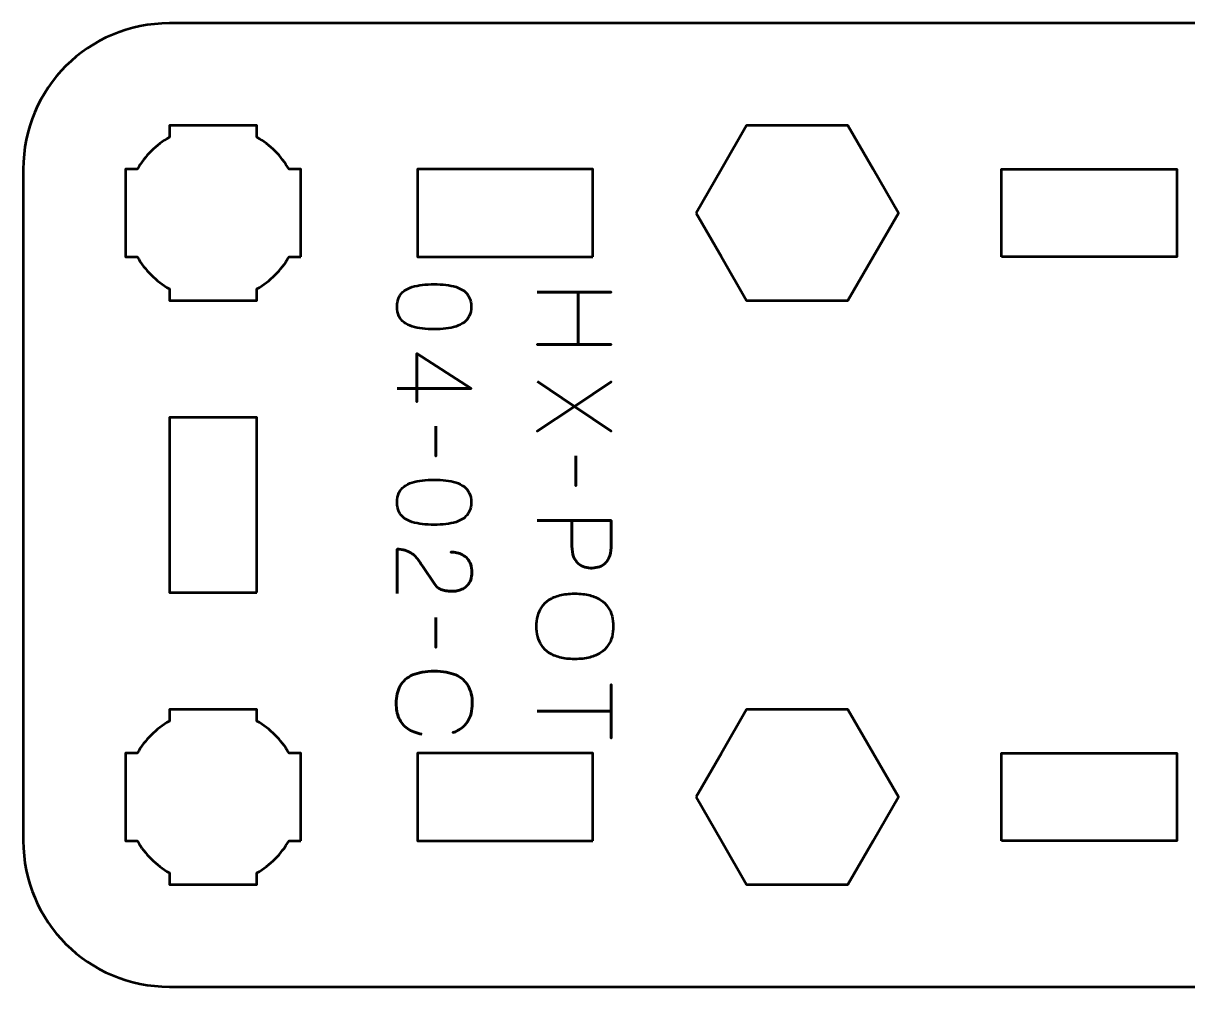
# Model space of a CAD drawing. Header units: centimetres. Extents: x -26.2 to 5.2, y -18.5 to -11.2.
# Drawn here: x -10.15 to -6.163, y -18.5 to -15.2 of the extents above; entities that cross this region are included whole.
import ezdxf

# ---------------------------------------------------------------- set-up
doc = ezdxf.new("R2010")
doc.units = ezdxf.units.CM
doc.header["$MEASUREMENT"] = 0
doc.layers.add('Layer 1', color=7, linetype='Continuous')

msp = doc.modelspace()

# ---------------------------------------------------------------- linework, layer by layer
at = {"layer": 'Layer 1', "lineweight": 53}
for points, knots in [([(-3.35007, -18.49999), (-3.35007, -18.49999), (-9.64992, -18.49999), (-9.64992, -18.49999), (-9.64992, -18.49999), (-9.92705, -18.49999), (-10.15001, -18.27689), (-10.15001, -17.99989), (-10.15001, -17.99989), (-10.15001, -17.99989), (-10.15001, -15.69997), (-10.15001, -15.69997), (-10.15001, -15.69997), (-10.15001, -15.42296), (-9.92705, -15.20001), (-9.64992, -15.20001), (-9.64992, -15.20001), (-9.64992, -15.20001), (-3.35007, -15.20001), (-3.35007, -15.20001), (-3.35007, -15.20001), (-3.07308, -15.20001), (-2.84999, -15.42296), (-2.84999, -15.69997), (-2.84999, -15.69997), (-2.84999, -15.69997), (-2.84999, -17.99989), (-2.84999, -17.99989), (-2.84999, -17.99989), (-2.84999, -18.27689), (-3.07308, -18.49999), (-3.35007, -18.49999)], [0, 0, 0, 0, 0.125, 0.125, 0.125, 0.125, 0.25, 0.25, 0.25, 0.25, 0.375, 0.375, 0.375, 0.375, 0.5, 0.5, 0.5, 0.5, 0.625, 0.625, 0.625, 0.625, 0.75, 0.75, 0.75, 0.75, 0.875, 0.875, 0.875, 0.875, 1, 1, 1, 1]), ([(-9.19998, -16.00008), (-9.19998, -16.00008), (-9.24009, -16.00008), (-9.24009, -16.00008), (-9.24009, -16.00008), (-9.26641, -16.04556), (-9.30444, -16.08359), (-9.34991, -16.1099), (-9.34991, -16.1099), (-9.34991, -16.1099), (-9.34991, -16.15001), (-9.34991, -16.15001), (-9.34991, -16.15001), (-9.34991, -16.15001), (-9.49998, -16.15001), (-9.49998, -16.15001), (-9.49998, -16.15001), (-9.49998, -16.15001), (-9.64991, -16.15001), (-9.64991, -16.15001), (-9.64991, -16.15001), (-9.64991, -16.15001), (-9.64991, -16.1099), (-9.64991, -16.1099), (-9.64991, -16.1099), (-9.69553, -16.08359), (-9.73345, -16.04556), (-9.75977, -16.00008), (-9.75977, -16.00008), (-9.75977, -16.00008), (-9.79999, -16.00008), (-9.79999, -16.00008), (-9.79999, -16.00008), (-9.79999, -16.00008), (-9.79999, -15.85001), (-9.79999, -15.85001), (-9.79999, -15.85001), (-9.79999, -15.85001), (-9.79999, -15.70008), (-9.79999, -15.70008), (-9.79999, -15.70008), (-9.79999, -15.70008), (-9.75977, -15.70008), (-9.75977, -15.70008), (-9.75977, -15.70008), (-9.73345, -15.65461), (-9.69553, -15.61658), (-9.64991, -15.59026), (-9.64991, -15.59026), (-9.64991, -15.59026), (-9.64991, -15.55001), (-9.64991, -15.55001), (-9.64991, -15.55001), (-9.64991, -15.55001), (-9.49998, -15.55001), (-9.49998, -15.55001), (-9.49998, -15.55001), (-9.49998, -15.55001), (-9.34991, -15.55001), (-9.34991, -15.55001), (-9.34991, -15.55001), (-9.34991, -15.55001), (-9.34991, -15.59026), (-9.34991, -15.59026), (-9.34991, -15.59026), (-9.30444, -15.61658), (-9.26641, -15.65461), (-9.24009, -15.70008), (-9.24009, -15.70008), (-9.24009, -15.70008), (-9.19998, -15.70008), (-9.19998, -15.70008), (-9.19998, -15.70008), (-9.19998, -15.70008), (-9.19998, -15.85001), (-9.19998, -15.85001), (-9.19998, -15.85001), (-9.19998, -15.85001), (-9.19998, -16.00008), (-9.19998, -16.00008)], [0, 0, 0, 0, 0.05, 0.05, 0.05, 0.05, 0.1, 0.1, 0.1, 0.1, 0.15, 0.15, 0.15, 0.15, 0.2, 0.2, 0.2, 0.2, 0.25, 0.25, 0.25, 0.25, 0.3, 0.3, 0.3, 0.3, 0.35, 0.35, 0.35, 0.35, 0.4, 0.4, 0.4, 0.4, 0.45, 0.45, 0.45, 0.45, 0.5, 0.5, 0.5, 0.5, 0.55, 0.55, 0.55, 0.55, 0.6, 0.6, 0.6, 0.6, 0.65, 0.65, 0.65, 0.65, 0.7, 0.7, 0.7, 0.7, 0.75, 0.75, 0.75, 0.75, 0.8, 0.8, 0.8, 0.8, 0.85, 0.85, 0.85, 0.85, 0.9, 0.9, 0.9, 0.9, 0.95, 0.95, 0.95, 0.95, 1, 1, 1, 1]), ([(-7.84638, -15.85001), (-7.84638, -15.85001), (-7.75979, -15.70002), (-7.75979, -15.70002), (-7.75979, -15.70002), (-7.75979, -15.70002), (-7.67319, -15.55001), (-7.67319, -15.55001), (-7.67319, -15.55001), (-7.67319, -15.55001), (-7.49998, -15.55001), (-7.49998, -15.55001), (-7.49998, -15.55001), (-7.49998, -15.55001), (-7.32677, -15.55001), (-7.32677, -15.55001), (-7.32677, -15.55001), (-7.32677, -15.55001), (-7.24017, -15.70002), (-7.24017, -15.70002), (-7.24017, -15.70002), (-7.24017, -15.70002), (-7.15358, -15.85001), (-7.15358, -15.85001), (-7.15358, -15.85001), (-7.15358, -15.85001), (-7.24017, -16), (-7.24017, -16), (-7.24017, -16), (-7.24017, -16), (-7.32677, -16.15001), (-7.32677, -16.15001), (-7.32677, -16.15001), (-7.32677, -16.15001), (-7.49998, -16.15001), (-7.49998, -16.15001), (-7.49998, -16.15001), (-7.49998, -16.15001), (-7.67319, -16.15001), (-7.67319, -16.15001), (-7.67319, -16.15001), (-7.67319, -16.15001), (-7.75979, -16), (-7.75979, -16), (-7.75979, -16), (-7.75979, -16), (-7.84638, -15.85001), (-7.84638, -15.85001)], [0, 0, 0, 0, 0.0833333, 0.0833333, 0.0833333, 0.0833333, 0.1666667, 0.1666667, 0.1666667, 0.1666667, 0.25, 0.25, 0.25, 0.25, 0.3333333, 0.3333333, 0.3333333, 0.3333333, 0.4166667, 0.4166667, 0.4166667, 0.4166667, 0.5, 0.5, 0.5, 0.5, 0.5833333, 0.5833333, 0.5833333, 0.5833333, 0.6666667, 0.6666667, 0.6666667, 0.6666667, 0.75, 0.75, 0.75, 0.75, 0.8333333, 0.8333333, 0.8333333, 0.8333333, 0.9166667, 0.9166667, 0.9166667, 0.9166667, 1, 1, 1, 1]), ([(-8.19997, -15.99997), (-8.19997, -15.99997), (-8.79997, -15.99997), (-8.79997, -15.99997), (-8.79997, -15.99997), (-8.79997, -15.99997), (-8.79997, -15.69997), (-8.79997, -15.69997), (-8.79997, -15.69997), (-8.79997, -15.69997), (-8.19997, -15.69997), (-8.19997, -15.69997), (-8.19997, -15.69997), (-8.19997, -15.69997), (-8.19997, -15.99997), (-8.19997, -15.99997)], [0, 0, 0, 0, 0.25, 0.25, 0.25, 0.25, 0.5, 0.5, 0.5, 0.5, 0.75, 0.75, 0.75, 0.75, 1, 1, 1, 1]), ([(-6.80001, -16.00005), (-6.80001, -16.00005), (-6.20001, -16.00005), (-6.20001, -16.00005), (-6.20001, -16.00005), (-6.20001, -16.00005), (-6.20001, -15.70005), (-6.20001, -15.70005), (-6.20001, -15.70005), (-6.20001, -15.70005), (-6.80001, -15.70005), (-6.80001, -15.70005), (-6.80001, -15.70005), (-6.80001, -15.70005), (-6.80001, -16.00005), (-6.80001, -16.00005)], [0, 0, 0, 0, 0.25, 0.25, 0.25, 0.25, 0.5, 0.5, 0.5, 0.5, 0.75, 0.75, 0.75, 0.75, 1, 1, 1, 1]), ([(-9.34992, -17.14994), (-9.34992, -17.14994), (-9.64992, -17.14994), (-9.64992, -17.14994), (-9.64992, -17.14994), (-9.64992, -17.14994), (-9.64992, -16.54994), (-9.64992, -16.54994), (-9.64992, -16.54994), (-9.64992, -16.54994), (-9.34992, -16.54994), (-9.34992, -16.54994), (-9.34992, -16.54994), (-9.34992, -16.54994), (-9.34992, -17.14994), (-9.34992, -17.14994)], [0, 0, 0, 0, 0.25, 0.25, 0.25, 0.25, 0.5, 0.5, 0.5, 0.5, 0.75, 0.75, 0.75, 0.75, 1, 1, 1, 1]), ([(-9.19998, -18.00008), (-9.19998, -18.00008), (-9.24009, -18.00008), (-9.24009, -18.00008), (-9.24009, -18.00008), (-9.26641, -18.04556), (-9.30444, -18.08359), (-9.34991, -18.1099), (-9.34991, -18.1099), (-9.34991, -18.1099), (-9.34991, -18.15001), (-9.34991, -18.15001), (-9.34991, -18.15001), (-9.34991, -18.15001), (-9.49998, -18.15001), (-9.49998, -18.15001), (-9.49998, -18.15001), (-9.49998, -18.15001), (-9.64991, -18.15001), (-9.64991, -18.15001), (-9.64991, -18.15001), (-9.64991, -18.15001), (-9.64991, -18.1099), (-9.64991, -18.1099), (-9.64991, -18.1099), (-9.69553, -18.08359), (-9.73345, -18.04556), (-9.75977, -18.00008), (-9.75977, -18.00008), (-9.75977, -18.00008), (-9.79999, -18.00008), (-9.79999, -18.00008), (-9.79999, -18.00008), (-9.79999, -18.00008), (-9.79999, -17.85001), (-9.79999, -17.85001), (-9.79999, -17.85001), (-9.79999, -17.85001), (-9.79999, -17.70008), (-9.79999, -17.70008), (-9.79999, -17.70008), (-9.79999, -17.70008), (-9.75977, -17.70008), (-9.75977, -17.70008), (-9.75977, -17.70008), (-9.73345, -17.65461), (-9.69553, -17.61658), (-9.64991, -17.59026), (-9.64991, -17.59026), (-9.64991, -17.59026), (-9.64991, -17.55001), (-9.64991, -17.55001), (-9.64991, -17.55001), (-9.64991, -17.55001), (-9.49998, -17.55001), (-9.49998, -17.55001), (-9.49998, -17.55001), (-9.49998, -17.55001), (-9.34991, -17.55001), (-9.34991, -17.55001), (-9.34991, -17.55001), (-9.34991, -17.55001), (-9.34991, -17.59026), (-9.34991, -17.59026), (-9.34991, -17.59026), (-9.30444, -17.61658), (-9.26641, -17.65461), (-9.24009, -17.70008), (-9.24009, -17.70008), (-9.24009, -17.70008), (-9.19998, -17.70008), (-9.19998, -17.70008), (-9.19998, -17.70008), (-9.19998, -17.70008), (-9.19998, -17.85001), (-9.19998, -17.85001), (-9.19998, -17.85001), (-9.19998, -17.85001), (-9.19998, -18.00008), (-9.19998, -18.00008)], [0, 0, 0, 0, 0.05, 0.05, 0.05, 0.05, 0.1, 0.1, 0.1, 0.1, 0.15, 0.15, 0.15, 0.15, 0.2, 0.2, 0.2, 0.2, 0.25, 0.25, 0.25, 0.25, 0.3, 0.3, 0.3, 0.3, 0.35, 0.35, 0.35, 0.35, 0.4, 0.4, 0.4, 0.4, 0.45, 0.45, 0.45, 0.45, 0.5, 0.5, 0.5, 0.5, 0.55, 0.55, 0.55, 0.55, 0.6, 0.6, 0.6, 0.6, 0.65, 0.65, 0.65, 0.65, 0.7, 0.7, 0.7, 0.7, 0.75, 0.75, 0.75, 0.75, 0.8, 0.8, 0.8, 0.8, 0.85, 0.85, 0.85, 0.85, 0.9, 0.9, 0.9, 0.9, 0.95, 0.95, 0.95, 0.95, 1, 1, 1, 1]), ([(-7.84638, -17.85001), (-7.84638, -17.85001), (-7.75979, -17.70002), (-7.75979, -17.70002), (-7.75979, -17.70002), (-7.75979, -17.70002), (-7.67319, -17.55001), (-7.67319, -17.55001), (-7.67319, -17.55001), (-7.67319, -17.55001), (-7.49998, -17.55001), (-7.49998, -17.55001), (-7.49998, -17.55001), (-7.49998, -17.55001), (-7.32677, -17.55001), (-7.32677, -17.55001), (-7.32677, -17.55001), (-7.32677, -17.55001), (-7.24017, -17.70002), (-7.24017, -17.70002), (-7.24017, -17.70002), (-7.24017, -17.70002), (-7.15358, -17.85001), (-7.15358, -17.85001), (-7.15358, -17.85001), (-7.15358, -17.85001), (-7.24017, -18), (-7.24017, -18), (-7.24017, -18), (-7.24017, -18), (-7.32677, -18.15001), (-7.32677, -18.15001), (-7.32677, -18.15001), (-7.32677, -18.15001), (-7.49998, -18.15001), (-7.49998, -18.15001), (-7.49998, -18.15001), (-7.49998, -18.15001), (-7.67319, -18.15001), (-7.67319, -18.15001), (-7.67319, -18.15001), (-7.67319, -18.15001), (-7.75979, -18), (-7.75979, -18), (-7.75979, -18), (-7.75979, -18), (-7.84638, -17.85001), (-7.84638, -17.85001)], [0, 0, 0, 0, 0.0833333, 0.0833333, 0.0833333, 0.0833333, 0.1666667, 0.1666667, 0.1666667, 0.1666667, 0.25, 0.25, 0.25, 0.25, 0.3333333, 0.3333333, 0.3333333, 0.3333333, 0.4166667, 0.4166667, 0.4166667, 0.4166667, 0.5, 0.5, 0.5, 0.5, 0.5833333, 0.5833333, 0.5833333, 0.5833333, 0.6666667, 0.6666667, 0.6666667, 0.6666667, 0.75, 0.75, 0.75, 0.75, 0.8333333, 0.8333333, 0.8333333, 0.8333333, 0.9166667, 0.9166667, 0.9166667, 0.9166667, 1, 1, 1, 1]), ([(-8.19997, -17.99989), (-8.19997, -17.99989), (-8.79997, -17.99989), (-8.79997, -17.99989), (-8.79997, -17.99989), (-8.79997, -17.99989), (-8.79997, -17.69989), (-8.79997, -17.69989), (-8.79997, -17.69989), (-8.79997, -17.69989), (-8.19997, -17.69989), (-8.19997, -17.69989), (-8.19997, -17.69989), (-8.19997, -17.69989), (-8.19997, -17.99989), (-8.19997, -17.99989)], [0, 0, 0, 0, 0.25, 0.25, 0.25, 0.25, 0.5, 0.5, 0.5, 0.5, 0.75, 0.75, 0.75, 0.75, 1, 1, 1, 1]), ([(-6.80001, -17.99997), (-6.80001, -17.99997), (-6.20001, -17.99997), (-6.20001, -17.99997), (-6.20001, -17.99997), (-6.20001, -17.99997), (-6.20001, -17.69997), (-6.20001, -17.69997), (-6.20001, -17.69997), (-6.20001, -17.69997), (-6.80001, -17.69997), (-6.80001, -17.69997), (-6.80001, -17.69997), (-6.80001, -17.69997), (-6.80001, -17.99997), (-6.80001, -17.99997)], [0, 0, 0, 0, 0.25, 0.25, 0.25, 0.25, 0.5, 0.5, 0.5, 0.5, 0.75, 0.75, 0.75, 0.75, 1, 1, 1, 1])]:
    msp.add_open_spline(points, degree=3, knots=knots, dxfattribs=at)
at = {"layer": 'Layer 1', "color": 5, "lineweight": 53}
for points, knots in [([(-8.87027, -16.17079), (-8.87021, -16.18313), (-8.86804, -16.19378), (-8.8638, -16.20265), (-8.8638, -16.20265), (-8.85957, -16.21147), (-8.85351, -16.21882), (-8.84581, -16.2247), (-8.84581, -16.2247), (-8.83805, -16.23052), (-8.82888, -16.23511), (-8.81829, -16.23852), (-8.81829, -16.23852), (-8.80771, -16.24187), (-8.79613, -16.24428), (-8.78343, -16.24563), (-8.78343, -16.24563), (-8.77073, -16.24705), (-8.75738, -16.24775), (-8.74327, -16.24769), (-8.74327, -16.24769), (-8.72922, -16.24775), (-8.71587, -16.24705), (-8.70323, -16.24563), (-8.70323, -16.24563), (-8.69059, -16.24428), (-8.67895, -16.24187), (-8.66836, -16.23852), (-8.66836, -16.23852), (-8.65784, -16.23511), (-8.64867, -16.23052), (-8.64085, -16.2247), (-8.64085, -16.2247), (-8.63308, -16.21882), (-8.62703, -16.21147), (-8.62279, -16.20265), (-8.62279, -16.20265), (-8.6185, -16.19378), (-8.61633, -16.18313), (-8.61627, -16.17079), (-8.61627, -16.17079), (-8.61633, -16.15844), (-8.6185, -16.1478), (-8.62279, -16.13892), (-8.62279, -16.13892), (-8.62703, -16.1301), (-8.63308, -16.12275), (-8.64085, -16.11687), (-8.64085, -16.11687), (-8.64867, -16.11105), (-8.65784, -16.10646), (-8.66836, -16.10305), (-8.66836, -16.10305), (-8.67895, -16.0997), (-8.69059, -16.09729), (-8.70323, -16.09594), (-8.70323, -16.09594), (-8.71587, -16.09453), (-8.72922, -16.09382), (-8.74327, -16.09388), (-8.74327, -16.09388), (-8.75738, -16.09382), (-8.77073, -16.09453), (-8.78343, -16.09594), (-8.78343, -16.09594), (-8.79613, -16.09729), (-8.80771, -16.0997), (-8.81829, -16.10305), (-8.81829, -16.10305), (-8.82888, -16.10646), (-8.83805, -16.11105), (-8.84581, -16.11687), (-8.84581, -16.11687), (-8.85351, -16.12275), (-8.85957, -16.1301), (-8.8638, -16.13892), (-8.8638, -16.13892), (-8.86804, -16.1478), (-8.87021, -16.15844), (-8.87027, -16.17079)], [0, 0, 0, 0, 0.05, 0.05, 0.05, 0.05, 0.1, 0.1, 0.1, 0.1, 0.15, 0.15, 0.15, 0.15, 0.2, 0.2, 0.2, 0.2, 0.25, 0.25, 0.25, 0.25, 0.3, 0.3, 0.3, 0.3, 0.35, 0.35, 0.35, 0.35, 0.4, 0.4, 0.4, 0.4, 0.45, 0.45, 0.45, 0.45, 0.5, 0.5, 0.5, 0.5, 0.55, 0.55, 0.55, 0.55, 0.6, 0.6, 0.6, 0.6, 0.65, 0.65, 0.65, 0.65, 0.7, 0.7, 0.7, 0.7, 0.75, 0.75, 0.75, 0.75, 0.8, 0.8, 0.8, 0.8, 0.85, 0.85, 0.85, 0.85, 0.9, 0.9, 0.9, 0.9, 0.95, 0.95, 0.95, 0.95, 1, 1, 1, 1]), ([(-8.87027, -16.17079), (-8.87021, -16.18313), (-8.86804, -16.19378), (-8.8638, -16.20265), (-8.8638, -16.20265), (-8.85957, -16.21147), (-8.85351, -16.21882), (-8.84581, -16.2247), (-8.84581, -16.2247), (-8.83805, -16.23052), (-8.82888, -16.23511), (-8.81829, -16.23852), (-8.81829, -16.23852), (-8.80771, -16.24187), (-8.79613, -16.24428), (-8.78343, -16.24563), (-8.78343, -16.24563), (-8.77073, -16.24705), (-8.75738, -16.24775), (-8.74327, -16.24769), (-8.74327, -16.24769), (-8.72922, -16.24775), (-8.71587, -16.24705), (-8.70323, -16.24563), (-8.70323, -16.24563), (-8.69059, -16.24428), (-8.67895, -16.24187), (-8.66836, -16.23852), (-8.66836, -16.23852), (-8.65784, -16.23511), (-8.64867, -16.23052), (-8.64085, -16.2247), (-8.64085, -16.2247), (-8.63308, -16.21882), (-8.62703, -16.21147), (-8.62279, -16.20265), (-8.62279, -16.20265), (-8.6185, -16.19378), (-8.61633, -16.18313), (-8.61627, -16.17079), (-8.61627, -16.17079), (-8.61633, -16.15844), (-8.6185, -16.1478), (-8.62279, -16.13892), (-8.62279, -16.13892), (-8.62703, -16.1301), (-8.63308, -16.12275), (-8.64085, -16.11687), (-8.64085, -16.11687), (-8.64867, -16.11105), (-8.65784, -16.10646), (-8.66836, -16.10305), (-8.66836, -16.10305), (-8.67895, -16.0997), (-8.69059, -16.09729), (-8.70323, -16.09594), (-8.70323, -16.09594), (-8.71587, -16.09453), (-8.72922, -16.09382), (-8.74327, -16.09388), (-8.74327, -16.09388), (-8.75738, -16.09382), (-8.77073, -16.09453), (-8.78343, -16.09594), (-8.78343, -16.09594), (-8.79613, -16.09729), (-8.80771, -16.0997), (-8.81829, -16.10305), (-8.81829, -16.10305), (-8.82888, -16.10646), (-8.83805, -16.11105), (-8.84581, -16.11687), (-8.84581, -16.11687), (-8.85351, -16.12275), (-8.85957, -16.1301), (-8.8638, -16.13892), (-8.8638, -16.13892), (-8.86804, -16.1478), (-8.87021, -16.15844), (-8.87027, -16.17079)], [0, 0, 0, 0, 0.05, 0.05, 0.05, 0.05, 0.1, 0.1, 0.1, 0.1, 0.15, 0.15, 0.15, 0.15, 0.2, 0.2, 0.2, 0.2, 0.25, 0.25, 0.25, 0.25, 0.3, 0.3, 0.3, 0.3, 0.35, 0.35, 0.35, 0.35, 0.4, 0.4, 0.4, 0.4, 0.45, 0.45, 0.45, 0.45, 0.5, 0.5, 0.5, 0.5, 0.55, 0.55, 0.55, 0.55, 0.6, 0.6, 0.6, 0.6, 0.65, 0.65, 0.65, 0.65, 0.7, 0.7, 0.7, 0.7, 0.75, 0.75, 0.75, 0.75, 0.8, 0.8, 0.8, 0.8, 0.85, 0.85, 0.85, 0.85, 0.9, 0.9, 0.9, 0.9, 0.95, 0.95, 0.95, 0.95, 1, 1, 1, 1]), ([(-8.39085, -16.12052), (-8.39085, -16.12052), (-8.25009, -16.12052), (-8.25009, -16.12052), (-8.25009, -16.12052), (-8.25009, -16.12052), (-8.25009, -16.30009), (-8.25009, -16.30009), (-8.25009, -16.30009), (-8.25009, -16.30009), (-8.39085, -16.30009), (-8.39085, -16.30009), (-8.39085, -16.30009), (-8.39085, -16.30009), (-8.13685, -16.30009), (-8.13685, -16.30009), (-8.13685, -16.30009), (-8.13685, -16.30009), (-8.25009, -16.30009), (-8.25009, -16.30009), (-8.25009, -16.30009), (-8.25009, -16.30009), (-8.25009, -16.12052), (-8.25009, -16.12052), (-8.25009, -16.12052), (-8.25009, -16.12052), (-8.13685, -16.12052), (-8.13685, -16.12052), (-8.13685, -16.12052), (-8.13685, -16.12052), (-8.39085, -16.12052), (-8.39085, -16.12052)], [0, 0, 0, 0, 0.125, 0.125, 0.125, 0.125, 0.25, 0.25, 0.25, 0.25, 0.375, 0.375, 0.375, 0.375, 0.5, 0.5, 0.5, 0.5, 0.625, 0.625, 0.625, 0.625, 0.75, 0.75, 0.75, 0.75, 0.875, 0.875, 0.875, 0.875, 1, 1, 1, 1]), ([(-8.87027, -16.45125), (-8.87027, -16.45125), (-8.61592, -16.45125), (-8.61592, -16.45125), (-8.61592, -16.45125), (-8.61592, -16.45125), (-8.80254, -16.3313), (-8.80254, -16.3313), (-8.80254, -16.3313), (-8.80254, -16.3313), (-8.80254, -16.4964), (-8.80254, -16.4964), (-8.80254, -16.4964), (-8.80254, -16.4964), (-8.80254, -16.3313), (-8.80254, -16.3313), (-8.80254, -16.3313), (-8.80254, -16.3313), (-8.61592, -16.45125), (-8.61592, -16.45125), (-8.61592, -16.45125), (-8.61592, -16.45125), (-8.87027, -16.45125), (-8.87027, -16.45125)], [0, 0, 0, 0, 0.1666667, 0.1666667, 0.1666667, 0.1666667, 0.3333333, 0.3333333, 0.3333333, 0.3333333, 0.5, 0.5, 0.5, 0.5, 0.6666667, 0.6666667, 0.6666667, 0.6666667, 0.8333333, 0.8333333, 0.8333333, 0.8333333, 1, 1, 1, 1]), ([(-8.38909, -16.42673), (-8.38909, -16.42673), (-8.26279, -16.5121), (-8.26279, -16.5121), (-8.26279, -16.5121), (-8.26279, -16.5121), (-8.1365, -16.42814), (-8.1365, -16.42814), (-8.1365, -16.42814), (-8.1365, -16.42814), (-8.26279, -16.5121), (-8.26279, -16.5121), (-8.26279, -16.5121), (-8.26279, -16.5121), (-8.1365, -16.59712), (-8.1365, -16.59712), (-8.1365, -16.59712), (-8.1365, -16.59712), (-8.26279, -16.5121), (-8.26279, -16.5121), (-8.26279, -16.5121), (-8.26279, -16.5121), (-8.39085, -16.59712), (-8.39085, -16.59712), (-8.39085, -16.59712), (-8.39085, -16.59712), (-8.26279, -16.5121), (-8.26279, -16.5121), (-8.26279, -16.5121), (-8.26279, -16.5121), (-8.38909, -16.42673), (-8.38909, -16.42673)], [0, 0, 0, 0, 0.125, 0.125, 0.125, 0.125, 0.25, 0.25, 0.25, 0.25, 0.375, 0.375, 0.375, 0.375, 0.5, 0.5, 0.5, 0.5, 0.625, 0.625, 0.625, 0.625, 0.75, 0.75, 0.75, 0.75, 0.875, 0.875, 0.875, 0.875, 1, 1, 1, 1]), ([(-8.73727, -16.58036), (-8.73727, -16.58036), (-8.73727, -16.68302), (-8.73727, -16.68302), (-8.73727, -16.68302), (-8.73727, -16.68302), (-8.73727, -16.58036), (-8.73727, -16.58036)], [0, 0, 0, 0, 0.5, 0.5, 0.5, 0.5, 1, 1, 1, 1]), ([(-8.25785, -16.68144), (-8.25785, -16.68144), (-8.25785, -16.7841), (-8.25785, -16.7841), (-8.25785, -16.7841), (-8.25785, -16.7841), (-8.25785, -16.68144), (-8.25785, -16.68144)], [0, 0, 0, 0, 0.5, 0.5, 0.5, 0.5, 1, 1, 1, 1]), ([(-8.87027, -16.84072), (-8.87021, -16.85306), (-8.86804, -16.86371), (-8.8638, -16.87258), (-8.8638, -16.87258), (-8.85957, -16.8814), (-8.85351, -16.88875), (-8.84581, -16.89463), (-8.84581, -16.89463), (-8.83805, -16.90045), (-8.82888, -16.90504), (-8.81829, -16.90845), (-8.81829, -16.90845), (-8.80771, -16.9118), (-8.79613, -16.91421), (-8.78343, -16.91556), (-8.78343, -16.91556), (-8.77073, -16.91698), (-8.75738, -16.91768), (-8.74327, -16.91762), (-8.74327, -16.91762), (-8.72922, -16.91768), (-8.71587, -16.91698), (-8.70323, -16.91556), (-8.70323, -16.91556), (-8.69059, -16.91421), (-8.67895, -16.9118), (-8.66836, -16.90845), (-8.66836, -16.90845), (-8.65784, -16.90504), (-8.64867, -16.90045), (-8.64085, -16.89463), (-8.64085, -16.89463), (-8.63308, -16.88875), (-8.62703, -16.8814), (-8.62279, -16.87258), (-8.62279, -16.87258), (-8.6185, -16.86371), (-8.61633, -16.85306), (-8.61627, -16.84072), (-8.61627, -16.84072), (-8.61633, -16.82837), (-8.6185, -16.81773), (-8.62279, -16.80885), (-8.62279, -16.80885), (-8.62703, -16.80003), (-8.63308, -16.79268), (-8.64085, -16.7868), (-8.64085, -16.7868), (-8.64867, -16.78098), (-8.65784, -16.77639), (-8.66836, -16.77298), (-8.66836, -16.77298), (-8.67895, -16.76963), (-8.69059, -16.76722), (-8.70323, -16.76587), (-8.70323, -16.76587), (-8.71587, -16.76446), (-8.72922, -16.76375), (-8.74327, -16.76381), (-8.74327, -16.76381), (-8.75738, -16.76375), (-8.77073, -16.76446), (-8.78343, -16.76587), (-8.78343, -16.76587), (-8.79613, -16.76722), (-8.80771, -16.76963), (-8.81829, -16.77298), (-8.81829, -16.77298), (-8.82888, -16.77639), (-8.83805, -16.78098), (-8.84581, -16.7868), (-8.84581, -16.7868), (-8.85351, -16.79268), (-8.85957, -16.80003), (-8.8638, -16.80885), (-8.8638, -16.80885), (-8.86804, -16.81773), (-8.87021, -16.82837), (-8.87027, -16.84072)], [0, 0, 0, 0, 0.05, 0.05, 0.05, 0.05, 0.1, 0.1, 0.1, 0.1, 0.15, 0.15, 0.15, 0.15, 0.2, 0.2, 0.2, 0.2, 0.25, 0.25, 0.25, 0.25, 0.3, 0.3, 0.3, 0.3, 0.35, 0.35, 0.35, 0.35, 0.4, 0.4, 0.4, 0.4, 0.45, 0.45, 0.45, 0.45, 0.5, 0.5, 0.5, 0.5, 0.55, 0.55, 0.55, 0.55, 0.6, 0.6, 0.6, 0.6, 0.65, 0.65, 0.65, 0.65, 0.7, 0.7, 0.7, 0.7, 0.75, 0.75, 0.75, 0.75, 0.8, 0.8, 0.8, 0.8, 0.85, 0.85, 0.85, 0.85, 0.9, 0.9, 0.9, 0.9, 0.95, 0.95, 0.95, 0.95, 1, 1, 1, 1]), ([(-8.87027, -16.84072), (-8.87021, -16.85306), (-8.86804, -16.86371), (-8.8638, -16.87258), (-8.8638, -16.87258), (-8.85957, -16.8814), (-8.85351, -16.88875), (-8.84581, -16.89463), (-8.84581, -16.89463), (-8.83805, -16.90045), (-8.82888, -16.90504), (-8.81829, -16.90845), (-8.81829, -16.90845), (-8.80771, -16.9118), (-8.79613, -16.91421), (-8.78343, -16.91556), (-8.78343, -16.91556), (-8.77073, -16.91698), (-8.75738, -16.91768), (-8.74327, -16.91762), (-8.74327, -16.91762), (-8.72922, -16.91768), (-8.71587, -16.91698), (-8.70323, -16.91556), (-8.70323, -16.91556), (-8.69059, -16.91421), (-8.67895, -16.9118), (-8.66836, -16.90845), (-8.66836, -16.90845), (-8.65784, -16.90504), (-8.64867, -16.90045), (-8.64085, -16.89463), (-8.64085, -16.89463), (-8.63308, -16.88875), (-8.62703, -16.8814), (-8.62279, -16.87258), (-8.62279, -16.87258), (-8.6185, -16.86371), (-8.61633, -16.85306), (-8.61627, -16.84072), (-8.61627, -16.84072), (-8.61633, -16.82837), (-8.6185, -16.81773), (-8.62279, -16.80885), (-8.62279, -16.80885), (-8.62703, -16.80003), (-8.63308, -16.79268), (-8.64085, -16.7868), (-8.64085, -16.7868), (-8.64867, -16.78098), (-8.65784, -16.77639), (-8.66836, -16.77298), (-8.66836, -16.77298), (-8.67895, -16.76963), (-8.69059, -16.76722), (-8.70323, -16.76587), (-8.70323, -16.76587), (-8.71587, -16.76446), (-8.72922, -16.76375), (-8.74327, -16.76381), (-8.74327, -16.76381), (-8.75738, -16.76375), (-8.77073, -16.76446), (-8.78343, -16.76587), (-8.78343, -16.76587), (-8.79613, -16.76722), (-8.80771, -16.76963), (-8.81829, -16.77298), (-8.81829, -16.77298), (-8.82888, -16.77639), (-8.83805, -16.78098), (-8.84581, -16.7868), (-8.84581, -16.7868), (-8.85351, -16.79268), (-8.85957, -16.80003), (-8.8638, -16.80885), (-8.8638, -16.80885), (-8.86804, -16.81773), (-8.87021, -16.82837), (-8.87027, -16.84072)], [0, 0, 0, 0, 0.05, 0.05, 0.05, 0.05, 0.1, 0.1, 0.1, 0.1, 0.15, 0.15, 0.15, 0.15, 0.2, 0.2, 0.2, 0.2, 0.25, 0.25, 0.25, 0.25, 0.3, 0.3, 0.3, 0.3, 0.35, 0.35, 0.35, 0.35, 0.4, 0.4, 0.4, 0.4, 0.45, 0.45, 0.45, 0.45, 0.5, 0.5, 0.5, 0.5, 0.55, 0.55, 0.55, 0.55, 0.6, 0.6, 0.6, 0.6, 0.65, 0.65, 0.65, 0.65, 0.7, 0.7, 0.7, 0.7, 0.75, 0.75, 0.75, 0.75, 0.8, 0.8, 0.8, 0.8, 0.85, 0.85, 0.85, 0.85, 0.9, 0.9, 0.9, 0.9, 0.95, 0.95, 0.95, 0.95, 1, 1, 1, 1]), ([(-8.39085, -16.90299), (-8.39085, -16.90299), (-8.1365, -16.90299), (-8.1365, -16.90299), (-8.1365, -16.90299), (-8.1365, -16.90299), (-8.1365, -16.98413), (-8.1365, -16.98413), (-8.1365, -16.98413), (-8.13655, -17.00036), (-8.13838, -17.0137), (-8.1419, -17.02423), (-8.1419, -17.02423), (-8.14537, -17.0347), (-8.1502, -17.04293), (-8.15631, -17.04887), (-8.15631, -17.04887), (-8.16237, -17.0548), (-8.1693, -17.05904), (-8.17712, -17.06162), (-8.17712, -17.06162), (-8.18494, -17.06415), (-8.19312, -17.06562), (-8.20176, -17.06597), (-8.20176, -17.06597), (-8.2104, -17.06639), (-8.21887, -17.06539), (-8.2271, -17.06304), (-8.2271, -17.06304), (-8.23533, -17.06062), (-8.2428, -17.05657), (-8.2495, -17.05075), (-8.2495, -17.05075), (-8.25621, -17.04498), (-8.26156, -17.03716), (-8.2655, -17.02735), (-8.2655, -17.02735), (-8.26949, -17.01753), (-8.27149, -17.00536), (-8.27161, -16.99083), (-8.27161, -16.99083), (-8.27161, -16.99083), (-8.27161, -16.90299), (-8.27161, -16.90299), (-8.27161, -16.90299), (-8.27161, -16.90299), (-8.27161, -16.99083), (-8.27161, -16.99083), (-8.27161, -16.99083), (-8.27149, -17.00506), (-8.26949, -17.01711), (-8.2655, -17.02688), (-8.2655, -17.02688), (-8.26156, -17.03669), (-8.25621, -17.04451), (-8.2495, -17.05033), (-8.2495, -17.05033), (-8.2428, -17.05621), (-8.23533, -17.06039), (-8.2271, -17.06286), (-8.2271, -17.06286), (-8.21887, -17.06533), (-8.2104, -17.06639), (-8.20176, -17.06597), (-8.20176, -17.06597), (-8.19312, -17.06562), (-8.18494, -17.06415), (-8.17712, -17.06151), (-8.17712, -17.06151), (-8.1693, -17.05892), (-8.16237, -17.05457), (-8.15631, -17.04857), (-8.15631, -17.04857), (-8.1502, -17.04263), (-8.14537, -17.0344), (-8.1419, -17.02388), (-8.1419, -17.02388), (-8.13838, -17.01341), (-8.13655, -17.00018), (-8.1365, -16.98413), (-8.1365, -16.98413), (-8.1365, -16.98413), (-8.1365, -16.90299), (-8.1365, -16.90299), (-8.1365, -16.90299), (-8.1365, -16.90299), (-8.39085, -16.90299), (-8.39085, -16.90299)], [0, 0, 0, 0, 0.0454545, 0.0454545, 0.0454545, 0.0454545, 0.0909091, 0.0909091, 0.0909091, 0.0909091, 0.1363636, 0.1363636, 0.1363636, 0.1363636, 0.1818182, 0.1818182, 0.1818182, 0.1818182, 0.2272727, 0.2272727, 0.2272727, 0.2272727, 0.2727273, 0.2727273, 0.2727273, 0.2727273, 0.3181818, 0.3181818, 0.3181818, 0.3181818, 0.3636364, 0.3636364, 0.3636364, 0.3636364, 0.4090909, 0.4090909, 0.4090909, 0.4090909, 0.4545455, 0.4545455, 0.4545455, 0.4545455, 0.5, 0.5, 0.5, 0.5, 0.5454545, 0.5454545, 0.5454545, 0.5454545, 0.5909091, 0.5909091, 0.5909091, 0.5909091, 0.6363636, 0.6363636, 0.6363636, 0.6363636, 0.6818182, 0.6818182, 0.6818182, 0.6818182, 0.7272727, 0.7272727, 0.7272727, 0.7272727, 0.7727273, 0.7727273, 0.7727273, 0.7727273, 0.8181818, 0.8181818, 0.8181818, 0.8181818, 0.8636364, 0.8636364, 0.8636364, 0.8636364, 0.9090909, 0.9090909, 0.9090909, 0.9090909, 0.9545455, 0.9545455, 0.9545455, 0.9545455, 1, 1, 1, 1]), ([(-8.87027, -17.15257), (-8.87027, -17.15257), (-8.87027, -17.00123), (-8.87027, -17.00123), (-8.87027, -17.00123), (-8.86004, -17.00152), (-8.85098, -17.00282), (-8.84322, -17.00499), (-8.84322, -17.00499), (-8.83546, -17.00723), (-8.82864, -17.01023), (-8.82276, -17.01393), (-8.82276, -17.01393), (-8.81688, -17.01769), (-8.81165, -17.02199), (-8.80706, -17.02687), (-8.80706, -17.02687), (-8.80242, -17.03175), (-8.79819, -17.03698), (-8.79419, -17.04262), (-8.79419, -17.04262), (-8.79025, -17.04827), (-8.78631, -17.05409), (-8.78243, -17.06014), (-8.78243, -17.06014), (-8.78243, -17.06014), (-8.74221, -17.12047), (-8.74221, -17.12047), (-8.74221, -17.12047), (-8.73786, -17.12664), (-8.7331, -17.13146), (-8.72798, -17.13488), (-8.72798, -17.13488), (-8.72287, -17.13834), (-8.71746, -17.14075), (-8.71175, -17.14222), (-8.71175, -17.14222), (-8.70611, -17.14364), (-8.70029, -17.14452), (-8.69441, -17.14481), (-8.69441, -17.14481), (-8.68847, -17.14511), (-8.68253, -17.14522), (-8.67659, -17.14516), (-8.67659, -17.14516), (-8.67171, -17.14516), (-8.66648, -17.14452), (-8.66084, -17.14322), (-8.66084, -17.14322), (-8.65525, -17.14187), (-8.64966, -17.13976), (-8.64414, -17.13676), (-8.64414, -17.13676), (-8.63861, -17.13376), (-8.63355, -17.12976), (-8.62897, -17.12476), (-8.62897, -17.12476), (-8.62444, -17.11976), (-8.6208, -17.11359), (-8.61803, -17.10624), (-8.61803, -17.10624), (-8.61527, -17.09889), (-8.61386, -17.09025), (-8.6138, -17.08025), (-8.6138, -17.08025), (-8.61386, -17.0702), (-8.61527, -17.06132), (-8.61797, -17.05368), (-8.61797, -17.05368), (-8.62068, -17.04603), (-8.62444, -17.03951), (-8.6292, -17.0341), (-8.6292, -17.0341), (-8.63397, -17.02869), (-8.63949, -17.02434), (-8.64567, -17.02093), (-8.64567, -17.02093), (-8.65184, -17.01752), (-8.65843, -17.01505), (-8.66536, -17.01346), (-8.66536, -17.01346), (-8.6723, -17.01187), (-8.67936, -17.01111), (-8.68647, -17.01111), (-8.68647, -17.01111), (-8.67936, -17.01111), (-8.6723, -17.01187), (-8.66536, -17.01346), (-8.66536, -17.01346), (-8.65843, -17.01505), (-8.65184, -17.01752), (-8.64567, -17.02093), (-8.64567, -17.02093), (-8.63949, -17.02434), (-8.63397, -17.02869), (-8.6292, -17.0341), (-8.6292, -17.0341), (-8.62444, -17.03951), (-8.62068, -17.04603), (-8.61797, -17.05368), (-8.61797, -17.05368), (-8.61527, -17.06132), (-8.61386, -17.0702), (-8.6138, -17.08025), (-8.6138, -17.08025), (-8.61386, -17.09025), (-8.61527, -17.09889), (-8.61803, -17.10624), (-8.61803, -17.10624), (-8.6208, -17.11359), (-8.62444, -17.11976), (-8.62897, -17.12476), (-8.62897, -17.12476), (-8.63355, -17.12976), (-8.63861, -17.13376), (-8.64414, -17.13676), (-8.64414, -17.13676), (-8.64966, -17.13976), (-8.65525, -17.14187), (-8.66084, -17.14322), (-8.66084, -17.14322), (-8.66648, -17.14452), (-8.67171, -17.14516), (-8.67659, -17.14516), (-8.67659, -17.14516), (-8.68253, -17.14522), (-8.68847, -17.14511), (-8.69441, -17.14481), (-8.69441, -17.14481), (-8.70029, -17.14452), (-8.70611, -17.14364), (-8.71175, -17.14222), (-8.71175, -17.14222), (-8.71746, -17.14075), (-8.72287, -17.13834), (-8.72798, -17.13488), (-8.72798, -17.13488), (-8.7331, -17.13146), (-8.73786, -17.12664), (-8.74221, -17.12047), (-8.74221, -17.12047), (-8.74221, -17.12047), (-8.78243, -17.06014), (-8.78243, -17.06014), (-8.78243, -17.06014), (-8.78631, -17.05409), (-8.79025, -17.04827), (-8.79419, -17.04262), (-8.79419, -17.04262), (-8.79819, -17.03698), (-8.80242, -17.03175), (-8.80706, -17.02687), (-8.80706, -17.02687), (-8.81165, -17.02199), (-8.81688, -17.01769), (-8.82276, -17.01393), (-8.82276, -17.01393), (-8.82864, -17.01023), (-8.83546, -17.00723), (-8.84322, -17.00499), (-8.84322, -17.00499), (-8.85098, -17.00282), (-8.86004, -17.00152), (-8.87027, -17.00123), (-8.87027, -17.00123), (-8.87027, -17.00123), (-8.87027, -17.15257), (-8.87027, -17.15257)], [0, 0, 0, 0, 0.0238095, 0.0238095, 0.0238095, 0.0238095, 0.047619, 0.047619, 0.047619, 0.047619, 0.0714286, 0.0714286, 0.0714286, 0.0714286, 0.0952381, 0.0952381, 0.0952381, 0.0952381, 0.1190476, 0.1190476, 0.1190476, 0.1190476, 0.1428571, 0.1428571, 0.1428571, 0.1428571, 0.1666667, 0.1666667, 0.1666667, 0.1666667, 0.1904762, 0.1904762, 0.1904762, 0.1904762, 0.2142857, 0.2142857, 0.2142857, 0.2142857, 0.2380952, 0.2380952, 0.2380952, 0.2380952, 0.2619048, 0.2619048, 0.2619048, 0.2619048, 0.2857143, 0.2857143, 0.2857143, 0.2857143, 0.3095238, 0.3095238, 0.3095238, 0.3095238, 0.3333333, 0.3333333, 0.3333333, 0.3333333, 0.3571429, 0.3571429, 0.3571429, 0.3571429, 0.3809524, 0.3809524, 0.3809524, 0.3809524, 0.4047619, 0.4047619, 0.4047619, 0.4047619, 0.4285714, 0.4285714, 0.4285714, 0.4285714, 0.452381, 0.452381, 0.452381, 0.452381, 0.4761905, 0.4761905, 0.4761905, 0.4761905, 0.5, 0.5, 0.5, 0.5, 0.5238095, 0.5238095, 0.5238095, 0.5238095, 0.547619, 0.547619, 0.547619, 0.547619, 0.5714286, 0.5714286, 0.5714286, 0.5714286, 0.5952381, 0.5952381, 0.5952381, 0.5952381, 0.6190476, 0.6190476, 0.6190476, 0.6190476, 0.6428571, 0.6428571, 0.6428571, 0.6428571, 0.6666667, 0.6666667, 0.6666667, 0.6666667, 0.6904762, 0.6904762, 0.6904762, 0.6904762, 0.7142857, 0.7142857, 0.7142857, 0.7142857, 0.7380952, 0.7380952, 0.7380952, 0.7380952, 0.7619048, 0.7619048, 0.7619048, 0.7619048, 0.7857143, 0.7857143, 0.7857143, 0.7857143, 0.8095238, 0.8095238, 0.8095238, 0.8095238, 0.8333333, 0.8333333, 0.8333333, 0.8333333, 0.8571429, 0.8571429, 0.8571429, 0.8571429, 0.8809524, 0.8809524, 0.8809524, 0.8809524, 0.9047619, 0.9047619, 0.9047619, 0.9047619, 0.9285714, 0.9285714, 0.9285714, 0.9285714, 0.952381, 0.952381, 0.952381, 0.952381, 0.9761905, 0.9761905, 0.9761905, 0.9761905, 1, 1, 1, 1]), ([(-8.39297, -17.26564), (-8.39303, -17.27805), (-8.39156, -17.28981), (-8.38867, -17.30104), (-8.38867, -17.30104), (-8.38573, -17.31221), (-8.38115, -17.32244), (-8.3748, -17.33179), (-8.3748, -17.33179), (-8.36851, -17.34114), (-8.36022, -17.34925), (-8.34999, -17.35613), (-8.34999, -17.35613), (-8.33976, -17.36301), (-8.32735, -17.3683), (-8.31277, -17.37207), (-8.31277, -17.37207), (-8.29819, -17.37589), (-8.28119, -17.37777), (-8.26173, -17.37783), (-8.26173, -17.37783), (-8.24227, -17.37777), (-8.22528, -17.37589), (-8.21064, -17.37207), (-8.21064, -17.37207), (-8.196, -17.3683), (-8.18353, -17.36301), (-8.17324, -17.35613), (-8.17324, -17.35613), (-8.16295, -17.34925), (-8.1546, -17.34114), (-8.1482, -17.33179), (-8.1482, -17.33179), (-8.14179, -17.32244), (-8.13714, -17.31221), (-8.13414, -17.30104), (-8.13414, -17.30104), (-8.1312, -17.28981), (-8.12973, -17.27805), (-8.12979, -17.26564), (-8.12979, -17.26564), (-8.12973, -17.25324), (-8.1312, -17.24148), (-8.13414, -17.23025), (-8.13414, -17.23025), (-8.13714, -17.21908), (-8.14179, -17.20885), (-8.1482, -17.1995), (-8.1482, -17.1995), (-8.1546, -17.19015), (-8.16295, -17.18204), (-8.17324, -17.17516), (-8.17324, -17.17516), (-8.18353, -17.16828), (-8.196, -17.16299), (-8.21064, -17.15922), (-8.21064, -17.15922), (-8.22528, -17.1554), (-8.24227, -17.15352), (-8.26173, -17.15346), (-8.26173, -17.15346), (-8.28119, -17.15352), (-8.29819, -17.1554), (-8.31277, -17.15922), (-8.31277, -17.15922), (-8.32735, -17.16299), (-8.33976, -17.16828), (-8.34999, -17.17516), (-8.34999, -17.17516), (-8.36022, -17.18204), (-8.36851, -17.19015), (-8.3748, -17.1995), (-8.3748, -17.1995), (-8.38115, -17.20885), (-8.38573, -17.21908), (-8.38867, -17.23025), (-8.38867, -17.23025), (-8.39156, -17.24148), (-8.39303, -17.25324), (-8.39297, -17.26564)], [0, 0, 0, 0, 0.05, 0.05, 0.05, 0.05, 0.1, 0.1, 0.1, 0.1, 0.15, 0.15, 0.15, 0.15, 0.2, 0.2, 0.2, 0.2, 0.25, 0.25, 0.25, 0.25, 0.3, 0.3, 0.3, 0.3, 0.35, 0.35, 0.35, 0.35, 0.4, 0.4, 0.4, 0.4, 0.45, 0.45, 0.45, 0.45, 0.5, 0.5, 0.5, 0.5, 0.55, 0.55, 0.55, 0.55, 0.6, 0.6, 0.6, 0.6, 0.65, 0.65, 0.65, 0.65, 0.7, 0.7, 0.7, 0.7, 0.75, 0.75, 0.75, 0.75, 0.8, 0.8, 0.8, 0.8, 0.85, 0.85, 0.85, 0.85, 0.9, 0.9, 0.9, 0.9, 0.95, 0.95, 0.95, 0.95, 1, 1, 1, 1]), ([(-8.39297, -17.26564), (-8.39303, -17.27805), (-8.39156, -17.28981), (-8.38867, -17.30104), (-8.38867, -17.30104), (-8.38573, -17.31221), (-8.38115, -17.32244), (-8.3748, -17.33179), (-8.3748, -17.33179), (-8.36851, -17.34114), (-8.36022, -17.34925), (-8.34999, -17.35613), (-8.34999, -17.35613), (-8.33976, -17.36301), (-8.32735, -17.3683), (-8.31277, -17.37207), (-8.31277, -17.37207), (-8.29819, -17.37589), (-8.28119, -17.37777), (-8.26173, -17.37783), (-8.26173, -17.37783), (-8.24227, -17.37777), (-8.22528, -17.37589), (-8.21064, -17.37207), (-8.21064, -17.37207), (-8.196, -17.3683), (-8.18353, -17.36301), (-8.17324, -17.35613), (-8.17324, -17.35613), (-8.16295, -17.34925), (-8.1546, -17.34114), (-8.1482, -17.33179), (-8.1482, -17.33179), (-8.14179, -17.32244), (-8.13714, -17.31221), (-8.13414, -17.30104), (-8.13414, -17.30104), (-8.1312, -17.28981), (-8.12973, -17.27805), (-8.12979, -17.26564), (-8.12979, -17.26564), (-8.12973, -17.25324), (-8.1312, -17.24148), (-8.13414, -17.23025), (-8.13414, -17.23025), (-8.13714, -17.21908), (-8.14179, -17.20885), (-8.1482, -17.1995), (-8.1482, -17.1995), (-8.1546, -17.19015), (-8.16295, -17.18204), (-8.17324, -17.17516), (-8.17324, -17.17516), (-8.18353, -17.16828), (-8.196, -17.16299), (-8.21064, -17.15922), (-8.21064, -17.15922), (-8.22528, -17.1554), (-8.24227, -17.15352), (-8.26173, -17.15346), (-8.26173, -17.15346), (-8.28119, -17.15352), (-8.29819, -17.1554), (-8.31277, -17.15922), (-8.31277, -17.15922), (-8.32735, -17.16299), (-8.33976, -17.16828), (-8.34999, -17.17516), (-8.34999, -17.17516), (-8.36022, -17.18204), (-8.36851, -17.19015), (-8.3748, -17.1995), (-8.3748, -17.1995), (-8.38115, -17.20885), (-8.38573, -17.21908), (-8.38867, -17.23025), (-8.38867, -17.23025), (-8.39156, -17.24148), (-8.39303, -17.25324), (-8.39297, -17.26564)], [0, 0, 0, 0, 0.05, 0.05, 0.05, 0.05, 0.1, 0.1, 0.1, 0.1, 0.15, 0.15, 0.15, 0.15, 0.2, 0.2, 0.2, 0.2, 0.25, 0.25, 0.25, 0.25, 0.3, 0.3, 0.3, 0.3, 0.35, 0.35, 0.35, 0.35, 0.4, 0.4, 0.4, 0.4, 0.45, 0.45, 0.45, 0.45, 0.5, 0.5, 0.5, 0.5, 0.55, 0.55, 0.55, 0.55, 0.6, 0.6, 0.6, 0.6, 0.65, 0.65, 0.65, 0.65, 0.7, 0.7, 0.7, 0.7, 0.75, 0.75, 0.75, 0.75, 0.8, 0.8, 0.8, 0.8, 0.85, 0.85, 0.85, 0.85, 0.9, 0.9, 0.9, 0.9, 0.95, 0.95, 0.95, 0.95, 1, 1, 1, 1]), ([(-8.73727, -17.23583), (-8.73727, -17.23583), (-8.73727, -17.33849), (-8.73727, -17.33849), (-8.73727, -17.33849), (-8.73727, -17.33849), (-8.73727, -17.23583), (-8.73727, -17.23583)], [0, 0, 0, 0, 0.5, 0.5, 0.5, 0.5, 1, 1, 1, 1]), ([(-8.7849, -17.63518), (-8.80506, -17.63142), (-8.8217, -17.62483), (-8.83476, -17.6156), (-8.83476, -17.6156), (-8.84775, -17.60631), (-8.85739, -17.59444), (-8.86368, -17.57997), (-8.86368, -17.57997), (-8.86998, -17.56557), (-8.87315, -17.54863), (-8.87309, -17.52935), (-8.87309, -17.52935), (-8.87315, -17.50589), (-8.86862, -17.48596), (-8.85939, -17.46961), (-8.85939, -17.46961), (-8.85022, -17.45326), (-8.83605, -17.4408), (-8.81682, -17.43222), (-8.81682, -17.43222), (-8.7976, -17.42363), (-8.77296, -17.41934), (-8.74292, -17.41928), (-8.74292, -17.41928), (-8.71299, -17.41934), (-8.68841, -17.42363), (-8.66919, -17.43222), (-8.66919, -17.43222), (-8.64996, -17.4408), (-8.63573, -17.45326), (-8.6265, -17.46961), (-8.6265, -17.46961), (-8.61727, -17.48596), (-8.61268, -17.50589), (-8.61274, -17.52935), (-8.61274, -17.52935), (-8.61268, -17.55445), (-8.61803, -17.5755), (-8.62879, -17.59238), (-8.62879, -17.59238), (-8.63955, -17.60931), (-8.65619, -17.62172), (-8.67871, -17.62954), (-8.67871, -17.62954), (-8.65619, -17.62172), (-8.63955, -17.60931), (-8.62879, -17.59238), (-8.62879, -17.59238), (-8.61803, -17.5755), (-8.61268, -17.55445), (-8.61274, -17.52935), (-8.61274, -17.52935), (-8.61268, -17.50589), (-8.61727, -17.48596), (-8.6265, -17.46961), (-8.6265, -17.46961), (-8.63573, -17.45326), (-8.64996, -17.4408), (-8.66919, -17.43222), (-8.66919, -17.43222), (-8.68841, -17.42363), (-8.71299, -17.41934), (-8.74292, -17.41928), (-8.74292, -17.41928), (-8.77296, -17.41934), (-8.7976, -17.42363), (-8.81682, -17.43222), (-8.81682, -17.43222), (-8.83605, -17.4408), (-8.85022, -17.45326), (-8.85939, -17.46961), (-8.85939, -17.46961), (-8.86862, -17.48596), (-8.87315, -17.50589), (-8.87309, -17.52935), (-8.87309, -17.52935), (-8.87315, -17.54863), (-8.86998, -17.56557), (-8.86368, -17.57997), (-8.86368, -17.57997), (-8.85739, -17.59444), (-8.84775, -17.60631), (-8.83476, -17.6156), (-8.83476, -17.6156), (-8.8217, -17.62483), (-8.80506, -17.63142), (-8.7849, -17.63518)], [0, 0, 0, 0, 0.0454545, 0.0454545, 0.0454545, 0.0454545, 0.0909091, 0.0909091, 0.0909091, 0.0909091, 0.1363636, 0.1363636, 0.1363636, 0.1363636, 0.1818182, 0.1818182, 0.1818182, 0.1818182, 0.2272727, 0.2272727, 0.2272727, 0.2272727, 0.2727273, 0.2727273, 0.2727273, 0.2727273, 0.3181818, 0.3181818, 0.3181818, 0.3181818, 0.3636364, 0.3636364, 0.3636364, 0.3636364, 0.4090909, 0.4090909, 0.4090909, 0.4090909, 0.4545455, 0.4545455, 0.4545455, 0.4545455, 0.5, 0.5, 0.5, 0.5, 0.5454545, 0.5454545, 0.5454545, 0.5454545, 0.5909091, 0.5909091, 0.5909091, 0.5909091, 0.6363636, 0.6363636, 0.6363636, 0.6363636, 0.6818182, 0.6818182, 0.6818182, 0.6818182, 0.7272727, 0.7272727, 0.7272727, 0.7272727, 0.7727273, 0.7727273, 0.7727273, 0.7727273, 0.8181818, 0.8181818, 0.8181818, 0.8181818, 0.8636364, 0.8636364, 0.8636364, 0.8636364, 0.9090909, 0.9090909, 0.9090909, 0.9090909, 0.9545455, 0.9545455, 0.9545455, 0.9545455, 1, 1, 1, 1]), ([(-8.39085, -17.55633), (-8.39085, -17.55633), (-8.1365, -17.55633), (-8.1365, -17.55633), (-8.1365, -17.55633), (-8.1365, -17.55633), (-8.1365, -17.46496), (-8.1365, -17.46496), (-8.1365, -17.46496), (-8.1365, -17.46496), (-8.1365, -17.64841), (-8.1365, -17.64841), (-8.1365, -17.64841), (-8.1365, -17.64841), (-8.1365, -17.55633), (-8.1365, -17.55633), (-8.1365, -17.55633), (-8.1365, -17.55633), (-8.39085, -17.55633), (-8.39085, -17.55633)], [0, 0, 0, 0, 0.2, 0.2, 0.2, 0.2, 0.4, 0.4, 0.4, 0.4, 0.6, 0.6, 0.6, 0.6, 0.8, 0.8, 0.8, 0.8, 1, 1, 1, 1])]:
    msp.add_open_spline(points, degree=3, knots=knots, dxfattribs=at)

doc.saveas('drawing.dxf')
